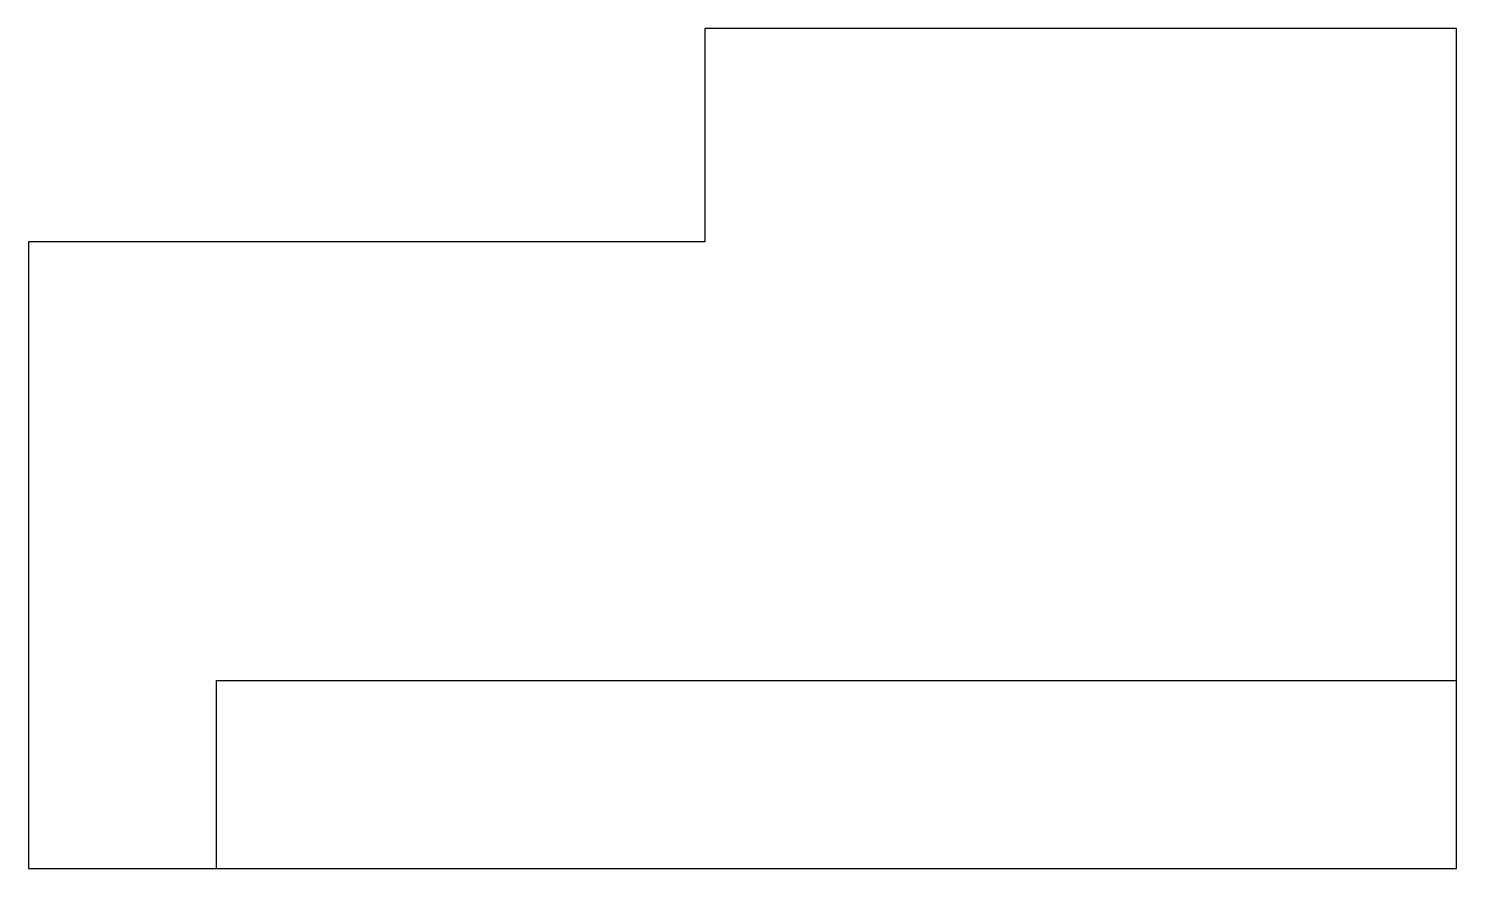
# Model space of a CAD drawing. Extents: x -114 to 0, y 0 to 67.
import ezdxf

# ---------------------------------------------------------------- set-up
doc = ezdxf.new("R2010")
doc.units = 0
doc.layers.get('0').update_dxf_attribs({"linetype": 'CONTINUOUS'})

msp = doc.modelspace()

# ---------------------------------------------------------------- linework, layer by layer
at = {"linetype": 'CONTINUOUS'}
for p, q in [((-60, 67), (-60, 50)), ((0, 67), (-60, 67)), ((0, 0), (0, 67)), ((0, 15), (0, 67)), ((-60, 50), (-114, 50)), ((-114, 50), (-114, 0)), ((-99, 0), (-99, 15)), ((-99, 15), (0, 15)), ((-114, 0), (0, 0)), ((-114, 0), (-99, 0))]:
    msp.add_line(p, q, dxfattribs=at)

doc.saveas('drawing.dxf')
